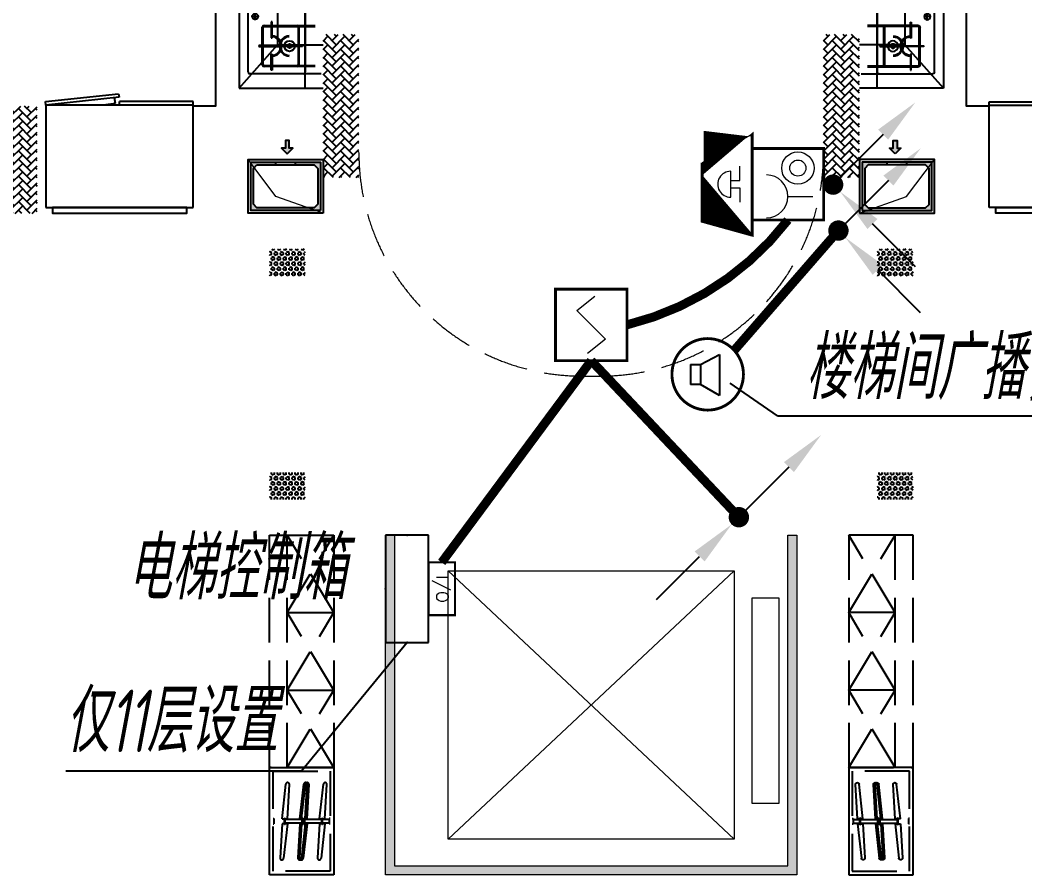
# Model space of a CAD drawing. Extents: x 3774419 to 4775970, y -926964 to 2266.
# Drawn here: x 3828025 to 3833646, y -852033 to -847253 of the extents above; entities that cross this region are included whole.
import ezdxf
from ezdxf.enums import TextEntityAlignment as Align

# ---------------------------------------------------------------- set-up
doc = ezdxf.new("R2010")
doc.units = 0
doc.header["$LTSCALE"] = 1000
doc.header["$MEASUREMENT"] = 0
for name, pattern in [('A户型$0$DASH', [0.35, 0.25, -0.1]), ('DASH', [0.35, 0.25, -0.1]), ('DOTE', [2.4200000000000004, 2, -0.2, 0.02, -0.2])]:
    doc.linetypes.add(name, pattern=pattern)
doc.layers.get('0').update_dxf_attribs({"linetype": 'CONTINUOUS'})
for name, color, linetype in [('!!电气', 1, 'CONTINUOUS'), ('5fur', 175, 'CONTINUOUS'), ('AH-FURNITURE', 1, 'CONTINUOUS'), ('DIM-照明', 7, 'CONTINUOUS'), ('EQUIP-广播', 3, 'CONTINUOUS'), ('EQUIP-箱柜', 3, 'CONTINUOUS'), ('LVTRY', 252, 'CONTINUOUS'), ('LWIRE', 4, 'CONTINUOUS'), ('WIRE-消防', 4, 'CONTINUOUS'), ('WIRE-消防广播', 4, 'DOTE'), ('保温', 6, 'CONTINUOUS'), ('建筑-排气道', 252, 'CONTINUOUS')]:
    doc.layers.add(name, color=color, linetype=linetype)
for name, color, linetype, lineweight in [('3.5方案汇报，与郭总、侯月琴确定户型_t8$0$STAIR', 2, 'CONTINUOUS', 18), ('EQUIP-消防', 3, 'CONTINUOUS', 20), ('PUB_HATCH', 8, 'CONTINUOUS', 9), ('STAIR', 252, 'CONTINUOUS', 20), ('填充', 251, 'CONTINUOUS', 5), ('平面-空调预留孔', 252, 'CONTINUOUS', 15), ('立面-洞口示意', 252, 'CONTINUOUS', 13)]:
    doc.layers.add(name, color=color, linetype=linetype, lineweight=lineweight)
doc.styles.add('_TCH_LABEL', font='COMPLEX', dxfattribs={"bigfont": 'GBCBIG'})
doc.styles.add('_TEL_DIM', font='SIMPLEX', dxfattribs={"width": 0.8, "height": 3.5, "bigfont": 'HZTXT'})
doc.styles.add('DIM_FONT', font='SIMPLEX', dxfattribs={"width": 0.7, "bigfont": 'GBCBIG'})
doc.styles.add('HZTXT', font='gbeitc.shx', dxfattribs={"width": 0.8, "height": 400, "bigfont": 'hztxt.shx'})
doc.styles.get("Standard").update_dxf_attribs({"font": 'gbenor.shx', "bigfont": 'gbcbig.shx'})
pattern_1 = [(45, (0, 0), (0, 47.41575231924514), [100.584, -33.528]), (135, (23.70786, 23.70786), (3.05311331771918e-15, 47.41575231924513), [100.584, -33.528])]
pattern_2 = [(90, (0, 0), (-16.49778, 1.010197673501861e-15), [9.525, -19.05]), (210, (0, 0), (8.248889999999996, -14.28749658604684), [9.525, -19.05]), (150, (5.83238038093927e-16, 9.525), (-8.248890000000003, -14.28749658604684), [9.525, -19.05])]

# ---------------------------------------------------------------- blocks, each defined once
blk = doc.blocks.new('rtyg7uyhg')
at = {"layer": 'LVTRY'}
for p, q in [((194234.6213208837, 45488.79502889935), (193620.9849572473, 45488.79513816872)), ((193590.3031336021, 45458.1133254503), (193590.3030643982, 45069.47696181395)), ((193896.3984467548, 45429.87059594441), (193857.5823896687, 45326.26016876537)), ((193925.7802168131, 45440.40881343969), (193940.0533153456, 45432.16822680717)), ((194265.3030643982, 45069.47684161765), (194265.3031336021, 45458.113205254)), ((193682.3485790417, 45406.97694542356), (193887.8216881326, 45406.97690883528)), ((193875.2965560293, 45316.03289288385), (193945.6178257855, 45401.45376218002)), ((194111.8940335871, 45406.97686893496), (194173.2576699507, 45406.97685800815)), ((193620.9848935069, 45130.84059271414), (193620.9849317512, 45345.61331998683)), ((193857.5823896687, 45326.26016876537), (193875.2965560293, 45316.03289288385)), ((194009.6212953876, 45345.61325078298), (194009.6212571432, 45130.84052351015)), ((194050.5303480524, 45130.84051622554), (194050.5303862967, 45345.61324349836)), ((194234.6212953876, 45345.61321071758), (194234.6212571432, 45130.84048344476)), ((193620.9848771165, 45038.79513816872), (194234.621240753, 45038.79502889935)), ((193948.2576098526, 45069.47689807355), (193682.3485189436, 45069.47694542356)), ((194173.2576098526, 45069.47685800816), (194111.893973489, 45069.47686893508))]:
    blk.add_line(p, q, dxfattribs=at)
for centre, radius in [((193866.4394935961, 45437.65873082454), 20.45454545454545), ((193989.1667663234, 45437.6587089707), 20.45454545454545), ((194070.9849481416, 45437.65869440146), 20.45454545454545), ((193815.3030944472, 45238.22692174855), 25.56818181818182), ((194137.4621853563, 45238.2268643822), 25.56818181818182)]:
    blk.add_circle(centre, radius, dxfattribs=at)
for centre, radius, start, end in [((193620.9849517839, 45458.11331998683), 30.68181818181818, 89.99998979807194, 179.9999897972382), ((194234.6213154203, 45458.11321071746), 30.68181818181818, 359.9999897972382, 89.99998979807194), ((193915.5529409315, 45422.69466753349), 20.45454545454545, 59.99998980057491, 159.4623117970261), ((193929.8260394641, 45414.45408090108), 20.45454545454545, 320.5376677968172, 59.99998980057491), ((193682.3485681149, 45345.61330905991), 61.36363636363636, 89.99998979807194, 179.9999897972382), ((193948.2576590239, 45345.6132617099), 61.36363636363636, 359.9999897972382, 89.99998979807194), ((194111.8940226603, 45345.61323257144), 61.36363636363636, 89.99998979807194, 179.9999897972382), ((194173.2576590239, 45345.6132216445), 61.36363636363636, 359.9999897972382, 89.99998979807194), ((193682.3485298705, 45130.84058178721), 61.36363636363636, 179.9999897972382, 269.9999897980719), ((193948.2576207797, 45130.8405344372), 61.36363636363636, 269.9999897980719, 359.9999897972382), ((194111.893984416, 45130.84050529861), 61.36363636363636, 179.9999897972382, 269.9999897980719), ((194173.2576207797, 45130.84049437181), 61.36363636363636, 269.9999897980719, 359.9999897972382), ((193620.9848825799, 45069.47695635049), 30.68181818181818, 179.9999897972382, 269.9999897980719), ((194234.6212462163, 45069.47684708112), 30.68181818181818, 269.9999897980719, 359.9999897972382)]:
    blk.add_arc(centre, radius, start, end, dxfattribs=at)
at = {"layer": 'LVTRY', "style": 'DIM_FONT', "width": 0.8, "flags": 9}
for tag in ['XSIZE', 'YSIZE']:
    blk.add_attdef(tag, (193927.8031388824, 45487.7665121054), '', height=0.5, rotation=89.99998979807198, dxfattribs=at)
blk = doc.blocks.new('A$C60D053AF')
at = {"layer": 'AH-FURNITURE', "color": 8}
for p, q in [((232.5000007597264, -89.99999966996256), (128.2842720070621, -89.99999966996256)), ((232.5000007597264, -109.9999996698461), (128.2842720075278, -109.9999996699626)), ((192.50000075961, -70.99998518347275), (327.5735938884318, -70.99998518347275)), ((192.50000075961, -90.99998518347275), (327.5735938884318, -90.99998518347275)), ((341.7157295121578, -96.85784955974668), (370.0190303710988, -143.1611504186876)), ((355.8578651358839, -82.71571393602062), (384.1611659948248, -129.0190147949615)), ((245.0000007597264, -129.4999851834727), (245.0000007597264, -122.4999996698461)), ((265.0000007597264, -129.4999851834727), (265.0000007597264, -122.4999996698461)), ((255.0000007597264, -280.9999851834727), (255.0000007597264, -250.9999851834727)), ((255.0000007597264, -280.9999851834727), (393.0000007597264, -280.9999851834727)), ((393.0000007597264, -280.9999851834727), (393.0000007597264, -250.9999851834727))]:
    blk.add_line(p, q, dxfattribs=at)
for points in [[(170.00000075961, -67.99998518347275, 1), (170.00000075961, -93.99998518358916), (192.50000075961, -93.99998518347275), (192.50000075961, -67.99998518347275)], [(234.0000007597264, -250.9999851834727), (414.0000007597264, -250.9999851834727, 0.4142135623730951), (424.0000007597264, -240.9999851834727), (424.0000007597264, -110.9999851834727, 0.4142135623730951), (414.0000007597264, -100.9999851834727), (234.0000007597264, -100.9999851834727, 0.4142135623730951), (224.0000007597264, -110.9999851834727), (224.0000007597264, -240.9999851834727, 0.4142135623730951)], [(268.0000007597264, -122.4999996698461), (268.0000007597264, -106.9999996698461, 0.4142135623724265), (248.0000007597264, -86.99999966984615), (232.5000007597264, -86.99999966984615), (232.50000075961, -112.9999996698461), (242.0000007597264, -112.9999996698461), (242.0000007597264, -122.4999996698461)], [(242.0000007597264, -151.9999851834727, 1), (268.0000007597264, -151.9999851834727), (268.0000007597264, -129.4999851834727), (242.0000007597264, -129.4999851834727)], [(383.8076126043452, -161.1923733388539, 1), (402.192388915224, -142.8075970279751), (386.2824863384012, -126.8976944513852), (367.8977100276388, -145.282470762264)]]:
    blk.add_lwpolyline(points, format="xyb", close=True, dxfattribs=at)
for centre, radius in [((100.0000007598428, -99.99999967066105), 30), ((255.0000007597264, -151.9999851834727), 15), ((255.0000007597264, -151.9999851834727), 10), ((393.0000007597264, -151.9999851834727), 15), ((393.0000007597264, -151.9999851834727), 10)]:
    blk.add_circle(centre, radius, dxfattribs=at)
for radius in [40, 20]:
    blk.add_arc((327.5735938884318, -110.9999851834727), radius, 45, 90, dxfattribs=at)
blk = doc.blocks.new('A-Kitchen-7')
at = {"layer": 'LVTRY'}
for p, q in [((-518.6581278588565, 779.725278688129), (-7.244008776673581, 834.3051076843403)), ((-515, 756.005706589378), (-518.6581278588565, 779.725278688129)), ((-3.585880917788018, 810.5855355854728), (-515, 756.005706589378)), ((-29.12075551546877, 766.9560861630598), (-35.20590834700852, 806.4126680237241)), ((-7.244008776673581, 834.3051076843403), (-3.585880917788018, 810.5855355854728)), ((515, 780), (-5.820766091346741e-11, 780)), ((0, 756.005706589378), (-5.820766091346741e-11, 780)), ((515, 756.005706589378), (515, 780)), ((515, 756.005706589378), (-515, 756.005706589378)), ((-515, 756.005706589378), (-515, 40)), ((-485.6368437646597, 760.5342107040924), (-484.9384396369278, 756.005706589378)), ((-29.12075551543967, 766.9560861630598), (-112.0975807690556, 756.005706589378)), ((515, 40), (515, 756.005706589378)), ((-515, 40), (515, 40))]:
    blk.add_line(p, q, dxfattribs=at)
blk.add_lwpolyline([(-468.9430810984049, 40), (-468.9430810984049, 0), (468.9430810984049, 0), (468.9430810984632, 40)], close=True, dxfattribs=at)
blk = doc.blocks.new('FRSDFDGDGDRGDR')
at = {"layer": '平面-空调预留孔', "color": 252}
for p, q in [((699612.3179923807, 775043.9561356568), (699612.3179923807, 775441.1561356868)), ((699618.9179923869, 775447.756135683), (699746.3179923192, 775447.756135683)), ((699746.3179923192, 775447.756135683), (699746.3179923192, 775355.3561357355)), ((699719.9179922946, 775342.156135743), (699719.9179922946, 775142.9561356006)), ((699726.5179923008, 775348.7561357393), (699739.7179923131, 775348.7561357393)), ((699726.5179923008, 775136.3561356043), (699739.7179923131, 775136.3561356043)), ((699746.3179923192, 775129.7561356081), (699746.3179923192, 775037.3561356605)), ((699746.3179923192, 775037.3561356605), (699618.9179923869, 775037.3561356605))]:
    blk.add_line(p, q, dxfattribs=at)
blk.add_lwpolyline([(699766.1179923377, 775166.7161355871), (699792.5179923623, 775153.5161355946), (699792.5179923623, 775057.1561356493), (699766.1179923377, 775043.9561356568), (699766.1179923377, 775017.5561356718), (699618.9179923869, 775017.5561356718, -0.4142135623730951), (699592.5179923623, 775043.9561356568), (699592.5179923623, 775441.1561356868, -0.4142135623730951), (699618.9179923869, 775467.5561356718), (699766.1179923377, 775467.5561356718), (699766.1179923377, 775441.1561356868), (699792.5179923623, 775427.9561356943), (699792.5179923623, 775331.596135749), (699766.1179923377, 775318.3961357565)], format="xyb", close=True, dxfattribs=at)
for centre, radius in [((699739.7179923131, 775331.596135749), 10.55999999400228), ((699739.7179923131, 775243.1561357992), 15.83999999100342), ((699739.7179923131, 775153.5161355946), 10.55999999400228)]:
    blk.add_circle(centre, radius, dxfattribs=at)
for centre, radius, start, end in [((699618.917992382, 775441.1561356819), 6.600000001199078, 89.99999995997936, 179.9999999533093), ((699726.5179922959, 775342.1561357381), 6.600000001199078, 89.99999995997936, 179.9999999533093), ((699739.717992318, 775355.3561357405), 6.600000001206354, 269.9999999599793, 359.9999999533093), ((699726.5179922959, 775142.9561356056), 6.600000001199078, 180.0000000400206, 270.0000000533608), ((699739.717992318, 775129.7561356032), 6.600000001206354, 4.002063966804346e-08, 90.00000005336085), ((699618.917992382, 775043.9561356618), 6.600000001199078, 180.0000000400206, 270.0000000533608)]:
    blk.add_arc(centre, radius, start, end, dxfattribs=at)
blk = doc.blocks.new('*U148')
h = blk.add_hatch(color=5)
h.set_gradient(color1=(0, 0, 255), rotation=180, tint=1)
h.paths.add_polyline_path([(3.524958103184869e-15, -2.819966482547906e-15), (-6.350000000000009, -6.349999999999992), (-6.350000000000001, -2.159000000000014), (-15, -2.158999999999999), (-14.99999999999999, 2.159000000000044), (-6.349999999999993, 2.159000000000029), (-6.349999999999985, 6.350000000000009)])
at = {"color": 0, "linetype": 'Continuous'}
blk.add_lwpolyline([(3.524958103184869e-15, -2.819966482547906e-15), (-6.350000000000009, -6.349999999999992), (-6.350000000000001, -2.159000000000014), (-15, -2.158999999999999), (-14.99999999999999, 2.159000000000044), (-6.349999999999993, 2.159000000000029), (-6.349999999999985, 6.350000000000009)], close=True, dxfattribs=at)
blk = doc.blocks.new('GDGDRGDRGRD')
at = {"layer": 'PUB_HATCH'}
blk.add_hatch(color=252, dxfattribs=at).paths.add_polyline_path([(430319.8194221912, 370173.5999658863), (430319.8194221912, 370443.5999658863), (430179.8194221912, 370443.5999658863), (430179.8194221912, 370428.5999658863), (430284.8194221912, 370428.5999658863), (430304.8194221912, 370408.5999658863), (430304.8194221912, 370208.5999658863), (430284.8194221912, 370188.5999658863), (429964.8194221912, 370188.5999658863), (429944.8194221912, 370208.5999658863), (429944.8194221912, 370408.5999658863), (429964.8194221912, 370428.5999658863), (430069.8194221912, 370428.5999658863), (430069.8194221912, 370443.5999658863), (429929.8194221912, 370443.5999658863), (429929.8194221912, 370173.5999658863)])
at = {"layer": 'LVTRY', "color": 251}
for p, q in [((430080.5498987493, 371515.3769317719), (429864.6097976839, 371758.3326651105)), ((430334.8192843065, 371758.3326651105), (429864.6097976839, 371758.3326651105)), ((429864.6097976839, 371758.3326651105), (429864.6097976839, 370858.3326651105)), ((430234.8192843063, 370858.3326651105), (430234.8192843063, 371758.3326651105)), ((430334.8192843065, 371515.3769317719), (430080.5498987493, 371515.3769317719)), ((430080.5498987493, 371515.3769317719), (430080.5498987493, 371100.2783888946)), ((429864.6097976839, 370858.3326651105), (430080.5498987493, 371100.2783888946)), ((430080.5498987493, 371100.2783888946), (430334.8192843065, 371100.2783888946)), ((429864.6097976839, 370858.3326651105), (430334.8192843065, 370858.3326651105))]:
    blk.add_line(p, q, dxfattribs=at)
at = {"layer": 'LVTRY'}
for p, q in [((429914.8192843065, 370948.3326651105), (429914.8192843065, 371668.3326651105)), ((429924.8192843065, 371678.3326651105), (430324.8192843065, 371678.3326651106)), ((430045.069284306, 371658.3326651107), (430045.069284306, 371568.3326651106)), ((430049.569284306, 371658.3326651107), (430045.069284306, 371658.3326651107)), ((430049.569284306, 371568.3326651106), (430049.569284306, 371658.3326651107)), ((430234.8192843063, 371668.3326651106), (430234.819284306, 370948.3326651105)), ((429994.8192843065, 371628.3326651106), (429994.8192843065, 371418.3326651106)), ((429999.8192843065, 371628.3326651106), (429999.8192843065, 371418.3326651106)), ((430289.8192843065, 371638.3326651107), (430004.8192843065, 371638.3326651106)), ((430289.8192843065, 371633.3326651107), (430004.8192843065, 371633.3326651106)), ((430194.8192843063, 371418.3326651106), (430194.8192843063, 371628.3326651107)), ((430199.8192843063, 371418.3326651106), (430199.8192843063, 371628.3326651107)), ((430045.069284306, 371568.3326651106), (430049.569284306, 371568.3326651106)), ((429974.8192843067, 371525.5826651108), (430102.3192843067, 371525.5826651108)), ((429974.8192843067, 371521.0826651108), (429974.8192843067, 371525.5826651108)), ((430102.3192843067, 371521.0826651108), (429974.8192843067, 371521.0826651108)), ((430219.819284306, 371525.5826651108), (430092.319284306, 371525.5826651108)), ((430092.319284306, 371525.5826651108), (430092.319284306, 371521.0826651108)), ((430092.319284306, 371521.0826651108), (430219.819284306, 371521.0826651108)), ((430102.3192843067, 371525.5826651108), (430102.3192843067, 371521.0826651108)), ((430219.819284306, 371521.0826651108), (430219.819284306, 371525.5826651108)), ((430234.8192843063, 371100.2783888946), (430234.8192843063, 371515.3769317719)), ((430045.069284306, 371388.3326651105), (430045.069284306, 371478.3326651106)), ((430045.069284306, 371478.3326651106), (430049.569284306, 371478.3326651106)), ((430049.569284306, 371478.3326651106), (430049.569284306, 371388.3326651105)), ((429954.8192843065, 371338.9358614974), (429954.8192843065, 371377.7294687249)), ((430004.8192843065, 371413.3326651106), (430289.8192843065, 371413.3326651106)), ((430004.8192843065, 371408.3326651106), (430289.8192843065, 371408.3326651106)), ((430049.569284306, 371388.3326651105), (430045.069284306, 371388.3326651105)), ((429935.4224806934, 371358.3326651105), (429974.2160879209, 371358.3326651105)), ((429935.4224806934, 371258.3326651105), (429974.2160879209, 371258.3326651105)), ((429954.8192843065, 371238.9358614974), (429954.8192843065, 371277.7294687249)), ((430004.8192843065, 371208.3326651105), (430289.8192843065, 371208.3326651105)), ((430004.8192843065, 371203.3326651105), (430289.8192843065, 371203.3326651105)), ((430045.069284306, 371228.3326651105), (430045.069284306, 371138.3326651105)), ((430049.569284306, 371228.3326651105), (430045.069284306, 371228.3326651105)), ((430049.569284306, 371138.3326651105), (430049.569284306, 371228.3326651105)), ((429994.8192843065, 370988.3326651105), (429994.8192843065, 371198.3326651105)), ((429999.8192843065, 370988.3326651105), (429999.8192843065, 371198.3326651105)), ((430194.8192843063, 371198.3326651105), (430194.8192843063, 370988.3326651104)), ((430199.8192843063, 371198.3326651105), (430199.8192843063, 370988.3326651104)), ((430102.3192843067, 371095.5826651102), (429974.8192843067, 371095.5826651102)), ((429974.8192843067, 371095.5826651102), (429974.8192843067, 371091.0826651102)), ((429974.8192843067, 371091.0826651102), (430102.3192843067, 371091.0826651102)), ((430045.069284306, 371138.3326651105), (430049.569284306, 371138.3326651105)), ((430092.319284306, 371091.0826651102), (430092.319284306, 371095.5826651102)), ((430092.319284306, 371095.5826651102), (430219.819284306, 371095.5826651102)), ((430219.819284306, 371091.0826651102), (430092.319284306, 371091.0826651102)), ((430102.3192843067, 371091.0826651102), (430102.3192843067, 371095.5826651102)), ((430219.819284306, 371095.5826651102), (430219.819284306, 371091.0826651102)), ((430045.069284306, 370958.3326651105), (430045.069284306, 371048.3326651105)), ((430045.069284306, 371048.3326651105), (430049.569284306, 371048.3326651105)), ((430049.569284306, 371048.3326651105), (430049.569284306, 370958.3326651105)), ((430289.8192843065, 370983.3326651104), (430004.8192843065, 370983.3326651105)), ((430289.8192843065, 370978.3326651104), (430004.8192843065, 370978.3326651105)), ((430324.8192843063, 370938.3326651105), (429924.8192843065, 370938.3326651105)), ((430049.569284306, 370958.3326651105), (430045.069284306, 370958.3326651105))]:
    blk.add_line(p, q, dxfattribs=at)
at = {"layer": 'LVTRY', "color": 252}
for p, q in [((430069.8194221912, 370428.5999658863), (430069.8194221912, 370443.5999658863)), ((430179.8194221912, 370428.5999658863), (430179.8194221912, 370443.5999658863))]:
    blk.add_line(p, q, dxfattribs=at)
at = {"layer": 'LVTRY'}
blk.add_lwpolyline([(429608.8200653884, 370758.3318186465), (429734.819284306, 370758.3318186465), (429734.8192843065, 371758.3324083135), (427634.8193110233, 371758.3326651104)], dxfattribs=at)
at = {"layer": 'LVTRY', "color": 252}
for points in [[(430334.8194221912, 370158.5999658863), (429914.8194221912, 370158.5999658863), (429914.8194221912, 370458.5999658863), (430334.8194221912, 370458.5999658863)], [(430319.8194221912, 370173.5999658863), (429929.8194221912, 370173.5999658863), (429929.8194221912, 370443.5999658863), (430319.8194221912, 370443.5999658863)], [(429964.8194221912, 370428.5999658863), (430284.8194221912, 370428.5999658863), (430304.8194221912, 370408.5999658863), (430304.8194221912, 370208.5999658863), (430284.8194221912, 370188.5999658863), (429964.8194221912, 370188.5999658863), (429944.8194221912, 370208.5999658863), (429944.8194221912, 370408.5999658863), (429964.8194221912, 370428.5999658863)]]:
    blk.add_lwpolyline(points, close=True, dxfattribs=at)
at = {"layer": 'LVTRY'}
for centre, radius in [((430147.3192843065, 371523.3326651106), 29.7), ((430147.3192843065, 371523.3326651106), 11.7), ((429954.8192843065, 371358.3326651105), 16.99680361435897), ((429954.8192843065, 371258.3326651105), 16.99680361435897), ((430147.3192843065, 371093.3326651105), 29.7), ((430147.3192843065, 371093.3326651105), 11.7)]:
    blk.add_circle(centre, radius, dxfattribs=at)
for centre, radius, start, end in [((429924.8192843065, 371668.3326651105), 10, 90, 180), ((430224.8192843063, 371668.3326651106), 10, 0, 90), ((430004.8192843065, 371628.3326651106), 10, 90, 180), ((430004.8192843065, 371628.3326651106), 5, 90, 180), ((430189.8192843063, 371628.3326651107), 10, 0, 90), ((430189.8192843063, 371628.3326651107), 5, 0, 90), ((430047.3192843063, 371523.3326651106), 56.7, 2.274239184178576, 87.72576081585424), ((430047.3192843063, 371523.3326651106), 52.2, 2.470411041650347, 87.52958895835897), ((430147.3192843065, 371523.3326651106), 56.7, 92.27423918414576, 177.7257608158206), ((430147.3192843065, 371523.3326651106), 52.2, 92.47041104164106, 177.5295889583496), ((430047.3192843063, 371523.3326651106), 56.7, 272.2742391841458, 357.7257608158206), ((430047.3192843063, 371523.3326651106), 52.2, 272.4704110416411, 357.5295889583505), ((430147.3192843065, 371523.3326651106), 56.7, 182.2742391841786, 267.7257608158542), ((430147.3192843065, 371523.3326651106), 52.2, 182.4704110416495, 267.5295889583589), ((430004.8192843065, 371418.3326651106), 10, 180, 270), ((430004.8192843065, 371418.3326651106), 5, 180, 270), ((430189.8192843063, 371418.3326651106), 5, 270, 0), ((430189.8192843063, 371418.3326651106), 10, 270, 0), ((430004.8192843065, 371198.3326651105), 10, 90, 180), ((430004.8192843065, 371198.3326651105), 5, 90, 180), ((430189.8192843063, 371198.3326651105), 10, 0, 90), ((430189.8192843063, 371198.3326651105), 5, 0, 90), ((430047.3192843063, 371093.3326651105), 56.7, 2.274239184178576, 87.72576081585424), ((430047.3192843063, 371093.3326651105), 52.2, 2.470411041650347, 87.52958895835897), ((430147.3192843065, 371093.3326651105), 56.7, 92.27423918414576, 177.7257608158206), ((430147.3192843065, 371093.3326651105), 52.2, 92.47041104164106, 177.5295889583496), ((430047.3192843063, 371093.3326651105), 56.7, 272.2742391841458, 357.7257608158206), ((430047.3192843063, 371093.3326651105), 52.2, 272.4704110416411, 357.5295889583505), ((430147.3192843065, 371093.3326651105), 56.7, 182.2742391841786, 267.7257608158542), ((430147.3192843065, 371093.3326651105), 52.2, 182.4704110416495, 267.5295889583589), ((430004.8192843065, 370988.3326651105), 10, 180, 270), ((430004.8192843065, 370988.3326651105), 5, 180, 270), ((430189.8192843063, 370988.3326651104), 5, 270, 0), ((430189.8192843063, 370988.3326651104), 10, 270, 0), ((429924.8192843065, 370948.3326651105), 10, 180, 270), ((430224.819284306, 370948.3326651105), 10, 270, 0)]:
    blk.add_arc(centre, radius, start, end, dxfattribs=at)
at = {"layer": '立面-洞口示意', "color": 252}
blk.add_lwpolyline([(430334.8194221912, 370158.5999658863), (430071.267485077, 370252.5493491433), (429914.8194221912, 370458.5999658863)], dxfattribs=at)
at = {"xscale": -1, "rotation": 270}
blk.add_blockref('FRSDFDGDGDRGDR', (-345582.7355588751, -327434.1861710575), dxfattribs=at)
at = {"rotation": 270}
blk.add_blockref('A$C60D053AF', (430334.8190180612, 372358.3312170932), dxfattribs=at)
at = {"xscale": -1}
blk.add_blockref('rtyg7uyhg', (622599.6224451121, 326769.5373516738), dxfattribs=at)
at = {"layer": 'LVTRY', "color": 1, "extrusion": (0, 0, -1), "xscale": -0.7999999999883585, "yscale": 0.7999999999883585, "zscale": -0.7999999999883585}
blk.add_blockref('A-Kitchen-7', (-429196.8200653944, 370158.6015610829), dxfattribs=at)
at = {"layer": '建筑-排气道', "xscale": -5, "yscale": 5, "zscale": 5, "rotation": 90}
blk.add_blockref('*U148', (430134.7224746661, 370490.9122366606), dxfattribs=at)
blk = doc.blocks.new('GDFGDGRD')
at = {"layer": '保温', "linetype": 'ByBlock', "ltscale": 10}
h = blk.add_hatch(dxfattribs=at)
h.set_pattern_fill('AR-HBONE', color=251, scale=55)
h.set_pattern_definition(pattern_1)
h.paths.add_polyline_path([(431616.5779368667, 372623.9109038315), (431816.5779205575, 372623.9109038315), (431816.6776084994, 373423.7241241197), (431616.6776248086, 373423.7243207647)])
h = blk.add_hatch(dxfattribs=at)
h.set_pattern_fill('AR-HBONE', color=251, scale=55)
h.set_pattern_definition(pattern_1)
h.paths.add_polyline_path([(434616.5794823848, 372623.9109038315), (434416.579498694, 372623.9109038315), (434416.4798107521, 373423.7241241197), (434616.4797944429, 373423.7243207647)])
h = blk.add_hatch(dxfattribs=at)
h.set_pattern_fill('AR-HBONE', color=251, scale=55)
h.set_pattern_definition(pattern_1)
h.paths.add_polyline_path([(430017.8124563344, 372423.588710197), (430016.5797776413, 373023.7247210948), (429816.5797776084, 373023.7249269856), (429817.8124563015, 372423.5889160878)])
at = {"layer": '保温', "linetype": 'Continuous', "ltscale": 10}
h = blk.add_hatch(dxfattribs=at)
h.set_pattern_fill('HEX', color=251, scale=10, angle=90, style=0)
h.set_pattern_definition(pattern_2)
h.paths.add_polyline_path([(431316.5779580405, 372073.7248388497), (431516.5779417312, 372073.7248388497), (431516.6768560584, 372223.7247332454), (431316.6768723676, 372223.7249298903)])
h = blk.add_hatch(dxfattribs=at)
h.set_pattern_fill('HEX', color=251, scale=10, angle=90, style=0)
h.set_pattern_definition(pattern_2)
h.paths.add_polyline_path([(434916.579461211, 372073.7248388497), (434716.5794775203, 372073.7248388497), (434716.4805631932, 372223.7247332454), (434916.4805468839, 372223.7249298903)])
h = blk.add_hatch(dxfattribs=at)
h.set_pattern_fill('HEX', color=251, scale=10, angle=90, style=0)
h.set_pattern_definition(pattern_2)
h.paths.add_polyline_path([(431316.5779582471, 370823.724846115), (431516.5779419378, 370823.724846115), (431516.676856265, 370973.7247405107), (431316.6768725742, 370973.7249371556)])
h = blk.add_hatch(dxfattribs=at)
h.set_pattern_fill('HEX', color=251, scale=10, angle=90, style=0)
h.set_pattern_definition(pattern_2)
h.paths.add_polyline_path([(434916.5794610044, 370823.724846115), (434716.5794773137, 370823.724846115), (434716.4805629865, 370973.7247405107), (434916.4805466773, 370973.7249371556)])
blk = doc.blocks.new('FGDGDGRDGRRD')
at = {"color": 252}
for p, q in [((430034.8182580339, 366458.3340873321), (430034.8182580339, 367058.3340873321)), ((430034.8182580339, 367058.3340873321), (430394.6214396512, 367058.3340873321)), ((430034.8222818497, 366458.3340826407), (430034.8222818497, 367058.3340826407)), ((430034.8222818497, 367058.3340826407), (430394.625463467, 367058.3340826407)), ((430394.6214396512, 367058.3340873321), (430394.6214396512, 366458.3340873321)), ((430394.6214396512, 367058.3340873321), (430394.6214396512, 367058.3340873321)), ((430394.625463467, 367058.3340826407), (430394.625463467, 366458.3340826407)), ((430394.625463467, 367058.3340826407), (430394.625463467, 367058.3340826407)), ((430394.6214396512, 366458.3340873321), (430034.8182580339, 366458.3340873321)), ((430394.625463467, 366458.3340826407), (430034.8222818497, 366458.3340826407))]:
    blk.add_line(p, q, dxfattribs=at)
at = {"layer": '5fur', "color": 252, "linetype": 'A户型$0$DASH'}
for p, q in [((430034.8182580339, 368358.33408749), (430394.6214396512, 368358.33408749)), ((430034.8182580339, 367058.3340873321), (430034.8182580339, 368358.33408749)), ((430034.8222818497, 368358.3340827986), (430394.625463467, 368358.3340827986)), ((430034.8222818497, 367058.3340826407), (430034.8222818497, 368358.3340827986)), ((430394.6211365134, 367924.9987946341), (430134.8179544431, 368358.3318258652)), ((430134.8182580339, 367924.9987944512), (430394.6214396512, 368358.3318260481)), ((430134.8182580339, 368358.3311020905), (430394.6211374192, 368358.3311020905)), ((430134.8182580339, 367058.3340873321), (430134.8182580339, 368358.3311020905)), ((430394.6251603292, 367924.9987899427), (430134.8219782589, 368358.3318211738)), ((430134.8222818497, 367924.9987897598), (430394.625463467, 368358.3318213567)), ((430134.8222818497, 368358.3310973991), (430394.625161235, 368358.3310973991)), ((430134.8222818497, 367058.3340826407), (430134.8222818497, 368358.3310973991)), ((430394.6211374192, 368358.3311020905), (430394.6211374192, 367058.3340873321)), ((430394.6214396512, 368358.33408749), (430394.6214396512, 367058.3340873321)), ((430394.625161235, 368358.3310973991), (430394.625161235, 367058.3340826407)), ((430394.625463467, 368358.3340827986), (430394.625463467, 367058.3340826407)), ((430134.8182580339, 367924.9987944512), (430394.6211365134, 367924.9987948171)), ((430394.6214396512, 367491.6664412445), (430134.8182580339, 367924.9987944512)), ((430134.8182580339, 367491.6664410093), (430394.6211365134, 367924.9987946341)), ((430134.8222818497, 367924.9987897598), (430394.6251603292, 367924.9987901257)), ((430394.625463467, 367491.6664365531), (430134.8222818497, 367924.9987897598)), ((430134.8222818497, 367491.6664363178), (430394.6251603292, 367924.9987899427)), ((430134.8182580339, 367491.6664408263), (430394.6211369663, 367491.6664411922)), ((430134.8182580339, 367058.3340873321), (430394.6214396512, 367491.6664412445)), ((430394.6211374192, 367058.3340875151), (430134.8182580339, 367491.6664410093)), ((430134.8222818497, 367491.6664361349), (430394.6251607821, 367491.6664365008)), ((430134.8222818497, 367058.3340826407), (430394.625463467, 367491.6664365531)), ((430394.625161235, 367058.3340828237), (430134.8222818497, 367491.6664363178)), ((430394.6214396512, 367058.3340873321), (430034.8182580339, 367058.3340873321)), ((430034.8182580339, 366458.3340873321), (430034.8182580339, 367058.3340873321)), ((430034.8182580339, 367058.3340873321), (430394.6214396512, 367058.3340873321)), ((430394.625463467, 367058.3340826407), (430034.8222818497, 367058.3340826407)), ((430034.8222818497, 366458.3340826407), (430034.8222818497, 367058.3340826407)), ((430034.8222818497, 367058.3340826407), (430394.625463467, 367058.3340826407)), ((430394.6211374192, 367058.3340873321), (430134.8182580339, 367058.3340873321)), ((430394.625161235, 367058.3340826407), (430134.8222818497, 367058.3340826407)), ((430394.6214396512, 367058.3340873321), (430394.6214396512, 366458.3340873321)), ((430394.625463467, 367058.3340826407), (430394.625463467, 366458.3340826407)), ((430054.8182580339, 366478.3340873321), (430054.8182580339, 367038.3340873321)), ((430054.8182580339, 367038.3340873321), (430374.6214396512, 367038.3340873321)), ((430054.8222818497, 366478.3340826407), (430054.8222818497, 367038.3340826407)), ((430054.8222818497, 367038.3340826407), (430374.625463467, 367038.3340826407)), ((430374.6214396512, 367038.3340873321), (430374.6214396512, 366478.3340873321)), ((430374.625463467, 367038.3340826407), (430374.625463467, 366478.3340826407)), ((430105.1307959596, 366772.6260690267), (430126.4147798403, 366965.3178476462)), ((430105.1348197754, 366772.6260643353), (430126.4188036561, 366965.3178429548)), ((430135.1307959596, 366772.6260690267), (430146.3510847245, 366963.7925817544)), ((430135.1348197754, 366772.6260643353), (430146.3551085403, 366963.792577063)), ((430205.1307959596, 366772.6260690267), (430226.4147798403, 366965.3178476462)), ((430205.1348197754, 366772.6260643353), (430226.4188036561, 366965.3178429548)), ((430214.9332225744, 366772.6260690267), (430236.2172064551, 366965.3178476462)), ((430214.9372463902, 366772.6260643353), (430236.2212302709, 366965.3178429548)), ((430235.1307959596, 366772.6260690267), (430246.3510847245, 366963.7925817544)), ((430235.1348197754, 366772.6260643353), (430246.3551085403, 366963.792577063)), ((430244.9332225744, 366772.6260690267), (430256.1535113393, 366963.7925817544)), ((430244.9372463902, 366772.6260643353), (430256.1575351551, 366963.792577063)), ((430314.9332225744, 366772.6260690267), (430336.2172064551, 366965.3178476462)), ((430314.9372463902, 366772.6260643353), (430336.2212302709, 366965.3178429548)), ((430344.9332225744, 366772.6260690267), (430356.1535113393, 366963.7925817544)), ((430344.9372463902, 366772.6260643353), (430356.1575351551, 366963.792577063)), ((430054.8182580339, 366773.5840873321), (430059.8182580339, 366773.5840873321)), ((430054.8222818497, 366773.5840826407), (430059.8222818497, 366773.5840826407)), ((430059.8182580339, 366773.5840873321), (430059.8182580339, 366743.0840873321)), ((430369.6214396512, 366768.5840873321), (430059.8182580339, 366768.5840873321)), ((430059.8222818497, 366773.5840826407), (430059.8222818497, 366743.0840826407)), ((430369.625463467, 366768.5840826407), (430059.8222818497, 366768.5840826407)), ((430105.1307959596, 366772.6260690267), (430118.1307959596, 366772.6260690267)), ((430105.1348197754, 366772.6260643353), (430118.1348197754, 366772.6260643353)), ((430118.1307959596, 366775.6260690267), (430122.1307959596, 366775.6260690267)), ((430118.1307959596, 366741.0421056375), (430118.1307959596, 366775.6260690267)), ((430118.1348197754, 366775.6260643353), (430122.1348197754, 366775.6260643353)), ((430118.1348197754, 366741.0421009461), (430118.1348197754, 366775.6260643353)), ((430122.1307959596, 366741.0421056375), (430122.1307959596, 366775.6260690267)), ((430122.1307959596, 366772.6260690267), (430135.1307959596, 366772.6260690267)), ((430122.1348197754, 366741.0421009461), (430122.1348197754, 366775.6260643353)), ((430122.1348197754, 366772.6260643353), (430135.1348197754, 366772.6260643353)), ((430205.1307959596, 366772.6260690267), (430218.1307959596, 366772.6260690267)), ((430205.1348197754, 366772.6260643353), (430218.1348197754, 366772.6260643353)), ((430214.9332225744, 366772.6260690267), (430227.9332225744, 366772.6260690267)), ((430214.9372463902, 366772.6260643353), (430227.9372463902, 366772.6260643353)), ((430218.1307959596, 366775.6260690267), (430222.1307959596, 366775.6260690267)), ((430218.1307959596, 366741.0421056375), (430218.1307959596, 366775.6260690267)), ((430218.1348197754, 366775.6260643353), (430222.1348197754, 366775.6260643353)), ((430218.1348197754, 366741.0421009461), (430218.1348197754, 366775.6260643353)), ((430222.1307959596, 366741.0421056375), (430222.1307959596, 366775.6260690267)), ((430222.1307959596, 366772.6260690267), (430235.1307959596, 366772.6260690267)), ((430222.1348197754, 366741.0421009461), (430222.1348197754, 366775.6260643353)), ((430222.1348197754, 366772.6260643353), (430235.1348197754, 366772.6260643353)), ((430227.9332225744, 366775.6260690267), (430231.9332225744, 366775.6260690267)), ((430227.9332225744, 366741.0421056375), (430227.9332225744, 366775.6260690267)), ((430227.9372463902, 366775.6260643353), (430231.9372463902, 366775.6260643353)), ((430227.9372463902, 366741.0421009461), (430227.9372463902, 366775.6260643353)), ((430231.9332225744, 366741.0421056375), (430231.9332225744, 366775.6260690267)), ((430231.9332225744, 366772.6260690267), (430244.9332225744, 366772.6260690267)), ((430231.9372463902, 366741.0421009461), (430231.9372463902, 366775.6260643353)), ((430231.9372463902, 366772.6260643353), (430244.9372463902, 366772.6260643353)), ((430314.9332225744, 366772.6260690267), (430327.9332225744, 366772.6260690267)), ((430314.9372463902, 366772.6260643353), (430327.9372463902, 366772.6260643353)), ((430327.9332225744, 366775.6260690267), (430331.9332225744, 366775.6260690267)), ((430327.9332225744, 366741.0421056375), (430327.9332225744, 366775.6260690267)), ((430327.9372463902, 366775.6260643353), (430331.9372463902, 366775.6260643353)), ((430327.9372463902, 366741.0421009461), (430327.9372463902, 366775.6260643353)), ((430331.9332225744, 366741.0421056375), (430331.9332225744, 366775.6260690267)), ((430331.9332225744, 366772.6260690267), (430344.9332225744, 366772.6260690267)), ((430331.9372463902, 366741.0421009461), (430331.9372463902, 366775.6260643353)), ((430331.9372463902, 366772.6260643353), (430344.9372463902, 366772.6260643353)), ((430374.6214396512, 366773.5840873321), (430369.6214396512, 366773.5840873321)), ((430369.6214396512, 366773.5840873321), (430369.6214396512, 366743.0840873321)), ((430374.625463467, 366773.5840826407), (430369.625463467, 366773.5840826407)), ((430369.625463467, 366773.5840826407), (430369.625463467, 366743.0840826407)), ((430054.8182580339, 366743.0840873321), (430059.8182580339, 366743.0840873321)), ((430054.8222818497, 366743.0840826407), (430059.8222818497, 366743.0840826407)), ((430369.6214396512, 366748.0840873321), (430059.8182580339, 366748.0840873321)), ((430369.625463467, 366748.0840826407), (430059.8222818497, 366748.0840826407)), ((430105.1307959596, 366744.0421056375), (430093.9105071946, 366552.8755929099)), ((430105.1348197754, 366744.0421009461), (430093.9145310104, 366552.8755882184)), ((430118.1307959596, 366744.0421056375), (430105.1307959596, 366744.0421056375)), ((430118.1348197754, 366744.0421009461), (430105.1348197754, 366744.0421009461)), ((430135.1307959596, 366744.0421056375), (430113.8468120789, 366551.350327018)), ((430135.1348197754, 366744.0421009461), (430113.8508358947, 366551.3503223266)), ((430122.1307959596, 366741.0421056375), (430118.1307959596, 366741.0421056375)), ((430122.1348197754, 366741.0421009461), (430118.1348197754, 366741.0421009461)), ((430135.1307959596, 366744.0421056375), (430122.1307959596, 366744.0421056375)), ((430135.1348197754, 366744.0421009461), (430122.1348197754, 366744.0421009461)), ((430205.1307959596, 366744.0421056375), (430193.9105071946, 366552.8755929099)), ((430205.1348197754, 366744.0421009461), (430193.9145310104, 366552.8755882184)), ((430214.9332225744, 366744.0421056375), (430203.7129338094, 366552.8755929099)), ((430214.9372463902, 366744.0421009461), (430203.7169576252, 366552.8755882184)), ((430218.1307959596, 366744.0421056375), (430205.1307959596, 366744.0421056375)), ((430218.1348197754, 366744.0421009461), (430205.1348197754, 366744.0421009461)), ((430235.1307959596, 366744.0421056375), (430213.8468120789, 366551.350327018)), ((430235.1348197754, 366744.0421009461), (430213.8508358947, 366551.3503223266)), ((430227.9332225744, 366744.0421056375), (430214.9332225744, 366744.0421056375)), ((430227.9372463902, 366744.0421009461), (430214.9372463902, 366744.0421009461)), ((430222.1307959596, 366741.0421056375), (430218.1307959596, 366741.0421056375)), ((430222.1348197754, 366741.0421009461), (430218.1348197754, 366741.0421009461)), ((430235.1307959596, 366744.0421056375), (430222.1307959596, 366744.0421056375)), ((430235.1348197754, 366744.0421009461), (430222.1348197754, 366744.0421009461)), ((430244.9332225744, 366744.0421056375), (430223.6492386937, 366551.350327018)), ((430244.9372463902, 366744.0421009461), (430223.6532625095, 366551.3503223266)), ((430231.9332225744, 366741.0421056375), (430227.9332225744, 366741.0421056375)), ((430231.9372463902, 366741.0421009461), (430227.9372463902, 366741.0421009461)), ((430244.9332225744, 366744.0421056375), (430231.9332225744, 366744.0421056375)), ((430244.9372463902, 366744.0421009461), (430231.9372463902, 366744.0421009461)), ((430314.9332225744, 366744.0421056375), (430303.7129338094, 366552.8755929099)), ((430314.9372463902, 366744.0421009461), (430303.7169576252, 366552.8755882184)), ((430327.9332225744, 366744.0421056375), (430314.9332225744, 366744.0421056375)), ((430327.9372463902, 366744.0421009461), (430314.9372463902, 366744.0421009461)), ((430344.9332225744, 366744.0421056375), (430323.6492386937, 366551.350327018)), ((430344.9372463902, 366744.0421009461), (430323.6532625095, 366551.3503223266)), ((430331.9332225744, 366741.0421056375), (430327.9332225744, 366741.0421056375)), ((430331.9372463902, 366741.0421009461), (430327.9372463902, 366741.0421009461)), ((430344.9332225744, 366744.0421056375), (430331.9332225744, 366744.0421056375)), ((430344.9372463902, 366744.0421009461), (430331.9372463902, 366744.0421009461)), ((430374.6214396512, 366743.0840873321), (430369.6214396512, 366743.0840873321)), ((430374.625463467, 366743.0840826407), (430369.625463467, 366743.0840826407)), ((430374.6214396512, 366478.3340873321), (430054.8182580339, 366478.3340873321)), ((430374.625463467, 366478.3340826407), (430054.8222818497, 366478.3340826407)), ((430394.6214396512, 366458.3340873321), (430034.8182580339, 366458.3340873321)), ((430394.625463467, 366458.3340826407), (430034.8222818497, 366458.3340826407))]:
    blk.add_line(p, q, dxfattribs=at)
for centre, start, end in [((430136.3651517424, 366964.322810456), 356.9605880066717, 174.2894068628322), ((430136.3691755582, 366964.3228057646), 356.9605880066717, 174.2894068628322), ((430236.3651517424, 366964.322810456), 356.9605880066717, 174.2894068628322), ((430236.3691755582, 366964.3228057646), 356.9605880066717, 174.2894068628322), ((430246.1675783572, 366964.322810456), 356.9605880066717, 174.2894068628322), ((430246.171602173, 366964.3228057646), 356.9605880066717, 174.2894068628322), ((430346.1675783572, 366964.322810456), 356.9605880066717, 174.2894068628322), ((430346.171602173, 366964.3228057646), 356.9605880066717, 174.2894068628322), ((430103.8964401768, 366552.3453642082), 176.9605880066717, 354.2894068628323), ((430103.9004639926, 366552.3453595168), 176.9605880066717, 354.2894068628323), ((430203.8964401768, 366552.3453642082), 176.9605880066717, 354.2894068628323), ((430203.9004639926, 366552.3453595168), 176.9605880066717, 354.2894068628323), ((430213.6988667916, 366552.3453642082), 176.9605880066717, 354.2894068628323), ((430213.7028906074, 366552.3453595168), 176.9605880066717, 354.2894068628323), ((430313.6988667916, 366552.3453642082), 176.9605880066717, 354.2894068628323), ((430313.7028906074, 366552.3453595168), 176.9605880066717, 354.2894068628323)]:
    blk.add_arc(centre, 10, start, end, dxfattribs=at)
blk = doc.blocks.new('A$C1C403CBE')
at = {"layer": '填充'}
h = blk.add_hatch(dxfattribs=at)
h.set_pattern_fill('隔热材料02', color=252, scale=100, style=0)
h.set_pattern_definition([(0, (-1161708.397326749, -603838.6274945474), (0, 50), []), (0, (-1161708.397326749, -603821.9609945476), (0, 50), []), (270, (-1161664.655826749, -603813.3297445475), (50, -9.184850993605149e-15), [5.01775, -44.98225]), (270, (-1161702.114576749, -603813.3297445475), (50, -9.184850993605149e-15), [5.01775, -44.98225]), (90, (-1161676.602826749, -603847.2587445475), (-50, 3.061616997868383e-15), [5.01775, -44.98225]), (90, (-1161690.167826749, -603847.2587445475), (-50, 3.061616997868383e-15), [5.01775, -44.98225]), (180, (-1161658.373076749, -603855.2942445475), (-6.123233995736766e-15, -50), [50.02425, 0.02425]), (135, (-1161672.330326749, -603852.7854945475), (2.775557561562891e-15, 49.99987405109137), [4.268000000000001, -66.44274999999999]), (116.56505, (-1161625.348326749, -603849.7674945475), (0.0001128305918363104, 49.99993342107836), [2.804999999999993, -108.9984999999998]), (116.56505, (-1161675.348326749, -603849.7674945475), (0.0001128305918363104, 49.99993342107836), [2.804999999999993, -108.9984999999998]), (153.43495, (-1161617.312826749, -603855.2942445475), (-0.0001128305918057793, 49.99993342107837), [5.609999999999999, -106.1935]), (153.43495, (-1161667.312826749, -603855.2942445475), (-0.0001128305918057793, 49.99993342107837), [5.609999999999999, -106.1935]), (63.43495000000001, (-1161626.602826749, -603842.2409945474), (-0.0001128305918307593, 49.99993342107837), [26.714, -85.0895]), (63.43495000000001, (-1161676.602826749, -603842.2409945474), (-0.0001128305918307593, 49.99993342107837), [26.714, -85.0895]), (116.56505, (-1161614.655826749, -603813.3297445475), (0.0001128305918363104, 49.99993342107836), [2.804999999999993, -108.9984999999998]), (116.56505, (-1161664.655826749, -603813.3297445475), (0.0001128305918363104, 49.99993342107836), [2.804999999999993, -108.9984999999998]), (135, (-1161665.910326749, -603810.8209945475), (2.775557561562891e-15, 49.99987405109137), [4.268000000000001, -66.44274999999999]), (153.43495, (-1161618.928326749, -603807.8029945475), (-0.0001128305918057793, 49.99993342107837), [5.609999999999999, -106.1935]), (153.43495, (-1161668.928326749, -603807.8029945475), (-0.0001128305918057793, 49.99993342107837), [5.609999999999999, -106.1935]), (45, (-1161700.860076749, -603810.8209945475), (0, 49.99987405109137), [4.268000000000001, -66.44274999999999]), (63.43495000000001, (-1161652.114576749, -603813.3297445475), (-0.0001128305918307593, 49.99993342107837), [2.805, -108.9985]), (63.43495000000001, (-1161702.114576749, -603813.3297445475), (-0.0001128305918307593, 49.99993342107837), [2.805, -108.9985]), (26.56505, (-1161647.842326749, -603807.8029945475), (0.0001128305918307593, 49.99993342107837), [5.609999999999999, -106.1935]), (26.56505, (-1161697.842326749, -603807.8029945475), (0.0001128305918307593, 49.99993342107837), [5.609999999999999, -106.1935]), (116.56505, (-1161640.167826749, -603842.2409945474), (0.0001128305918363104, 49.99993342107836), [26.71399999999995, -85.08949999999979]), (116.56505, (-1161690.167826749, -603842.2409945474), (0.0001128305918363104, 49.99993342107836), [26.71399999999995, -85.08949999999979]), (45, (-1161694.440076749, -603852.7854945475), (0, 49.99987405109137), [4.268000000000001, -66.44274999999999]), (63.43495000000001, (-1161641.422076749, -603849.7674945475), (-0.0001128305918307593, 49.99993342107837), [2.805, -108.9985]), (63.43495000000001, (-1161691.422076749, -603849.7674945475), (-0.0001128305918307593, 49.99993342107837), [2.805, -108.9985]), (26.56505, (-1161649.457826749, -603855.2942445475), (0.0001128305918307593, 49.99993342107837), [5.609999999999999, -106.1935]), (26.56505, (-1161699.457826749, -603855.2942445475), (0.0001128305918307593, 49.99993342107837), [5.609999999999999, -106.1935])])
h.paths.add_polyline_path([(13600.0000022836, 6800.003309166525), (13650.0000022836, 6800.003309164895), (13650.00000221562, 4900.003309144755), (11350.00000220584, 4900.003309162683), (11350.00000217929, 6800.003309166059), (11400.00000217976, 6800.003309165244), (11400.00000220537, 4950.003309159772), (13600.00000221748, 4950.003309145221)])
at = {"layer": '3.5方案汇报，与郭总、侯月琴确定户型_t8$0$STAIR', "color": 252}
for p, q in [((13300.00029886467, 6599.999998813844), (11700.00029886421, 5099.999998815241)), ((11700.00029886421, 6599.999998813844), (13300.00029886467, 5099.999998815241))]:
    blk.add_line(p, q, dxfattribs=at)
for points in [[(11700.00029886421, 5099.999998815241), (11700.00029886421, 6599.999998813844), (13300.00029886467, 6599.999998813844), (13300.00029886467, 5099.999998815241)], [(13400.00029885536, 5299.999998930725), (13400.00029885536, 6449.999998931191), (13550.00029885815, 6449.999998931191), (13550.00029885815, 5299.999998930725)]]:
    blk.add_lwpolyline(points, close=True, dxfattribs=at)
at = {"layer": 'STAIR', "color": 252, "linetype": 'DASH'}
blk.add_lwpolyline([(11200.00000423146, 8940.005473812227, 0.4142135623699036), (12450.00000423146, 7690.005473825731), (12550.00000424357, 7690.005473825731, 0.4142135623699035), (13800.00000424357, 8940.005473812227)], format="xyb", dxfattribs=at)
at = {"layer": '填充', "color": 252}
blk.add_lwpolyline([(13600.0000022836, 6800.003309166525), (13650.0000022836, 6800.003309164895), (13650.00000221562, 4900.003309144755), (11350.00000220584, 4900.003309162683), (11350.00000217929, 6800.003309166059), (11400.00000217976, 6800.003309165244), (11400.00000220537, 4950.003309159772), (13600.00000221748, 4950.003309145221)], close=True, dxfattribs=at)
at = {"color": 252}
for name, p in [('GDGDRGDRGRD', (-419334.8214383605, -361557.7314058271)), ('GDFGDGRD', (-420616.5787028493, -363823.7248327102))]:
    blk.add_blockref(name, p, dxfattribs=at)
at = {"color": 252, "xscale": -1}
blk.add_blockref('GDGDRGDRGRD', (444334.8193258531, -361558.331827242), dxfattribs=at)
blk.add_blockref('FGDGDGRDGRRD', (-419334.8193122982, -361558.3318272423))
at = {"xscale": -1}
blk.add_blockref('FGDGDGRDGRRD', (444334.8199100271, -361558.3318272423), dxfattribs=at)
blk = doc.blocks.new('$equip$00002649')
for p, q in [((-0.5, 0.5), (-0.5, -0.5)), ((0.5, 0.5), (-0.5, 0.5)), ((0.5, -0.5), (0.5, 0.5)), ((-0.2000000000116415, 0.2000000000043656), (0.04999999998835847, 0.4000000000014552)), ((0, 0), (-0.2000000000116415, 0.2000000000043656)), ((0, 0), (0.1999999999825377, -0.1999999999970896)), ((0.1999999999825377, -0.1999999999970896), (-0.0500000000174623, -0.4000000000014552)), ((-0.5, -0.5), (0.5, -0.5))]:
    blk.add_line(p, q)
at = {"const_width": 0.04}
blk.add_lwpolyline([(-0.5, 0.5), (0.5, 0.5), (0.5, -0.5), (-0.5, -0.5), (-0.5, 0.5), (0.5, 0.5)], dxfattribs=at)
for p in [(0, 0.5), (-0.5, 0), (0.5, 0), (0, -0.5)]:
    blk.add_point(p)
at = {"color": 7, "flags": 1}
for tag, height, p in [('A', 2e-05, (0, 0)), ('B', 0.4, (0.7619185979783651, -0.207799414958572))]:
    blk.add_attdef(tag, text='', height=height, dxfattribs=at).set_placement(p, align=Align.MIDDLE_CENTER)
blk = doc.blocks.new('$equip$00002341')
for p, q in [((-0.100730847552768, 0.1357684400209109), (0.1671732487156987, 0.2772627560989349)), ((0.1671732487156987, 0.2772627560989349), (0.1671732487156987, -0.2953757882060017)), ((-0.2407308475521859, 0.1357684400209109), (-0.2407308475521859, -0.1442315599779249)), ((-0.2407308475521859, 0.1357684400209109), (-0.100730847552768, 0.1357684400209109)), ((-0.100730847552768, 0.1357684400209109), (-0.100730847552768, -0.1442315599779249)), ((-0.100730847552768, -0.1442315599779249), (-0.2407308475521859, -0.1442315599779249)), ((0.1671732487156987, -0.2953757882060017), (-0.100730847552768, -0.1442315599779249))]:
    blk.add_line(p, q)
at = {"const_width": 0.04}
blk.add_lwpolyline([(-0.5, 0, -1), (0.5, 0, -1), (-0.5, 0, -1.4631756610552)], format="xyb", dxfattribs=at)
blk.add_circle((0, 0), 0.5000000000000145)
for p in [(0, 0.5), (-0.5, 0), (0.5, 0), (0, -0.5)]:
    blk.add_point(p)
at = {"color": 7, "style": '_TEL_DIM', "flags": 1}
blk.add_attdef('A', text='', height=2e-05, dxfattribs=at).set_placement((0, 0), align=Align.MIDDLE_CENTER)
blk = doc.blocks.new('$equip$00001413')
for p, q in [((0.75, 0.5999999999985448), (-0.75, 0.5999999999985448)), ((-0.75, 0.5999999999985448), (-0.75, 0)), ((0.75, 0), (0.75, 0.5999999999985448)), ((-0.75, 0), (0.75, 0))]:
    blk.add_line(p, q)
for p in [(0, 0.5999999999985448), (-0.75, 0.2999999999992724), (0.75, 0.2999999999992724), (0, 0)]:
    blk.add_point(p)
at = {"style": '_TCH_LABEL', "flags": 9}
blk.add_attdef('A', (0, 0), '', height=2e-05, dxfattribs=at)
blk = doc.blocks.new('$equip$00002463')
for p, q in [((-0.6499999999941792, 0.6500000000014552), (-0.6499999999941792, 0)), ((0.6499999999941792, 0.6500000000014552), (-0.6499999999941792, 0.6500000000014552)), ((0.6499999999941792, 0), (0.6499999999941792, 0.6500000000014552)), ((-0.6499999999941792, 0), (0.6499999999941792, 0))]:
    blk.add_line(p, q)
at = {"const_width": 0.05}
blk.add_lwpolyline([(-0.6499999999941792, 0.6500000000014552), (-0.6499999999941792, 0), (0.6499999999941792, 0), (0.6499999999941792, 0.6500000000014552), (-0.6499999999941792, 0.6500000000014552), (-0.6499999999941792, 0)], dxfattribs=at)
for p in [(0, 0.6500000000014552), (-0.6499999999941792, 0.3250000000007276), (0.6499999999941792, 0.3250000000007276), (0, 0)]:
    blk.add_point(p)
at = {"color": 7, "style": '_TEL_DIM'}
blk.add_attdef('$TEXT$', text='', height=0.3, dxfattribs=at).set_placement((0.006237997877178714, 0.3429758970196417), align=Align.MIDDLE_CENTER)
at = {"color": 7, "style": '_TEL_DIM', "flags": 1}
blk.add_attdef('A', text='', height=2e-05, dxfattribs=at).set_placement((0, 0), align=Align.MIDDLE_CENTER)
blk = doc.blocks.new('$equip$00002655')
for p, q in [((-0.5, 1), (-0.5, 0)), ((0.5, 1), (-0.5, 1)), ((0.5, 0), (0.5, 1)), ((-0.1694679645588621, 0.5), (-0.1694679645588621, 0.1500000000014552)), ((-0.5, 0), (0.5, 0))]:
    blk.add_line(p, q)
at = {"const_width": 0.04}
blk.add_lwpolyline([(-0.5, 1), (0.5, 1), (0.5, 0), (-0.5, 0), (-0.5, 1), (0.5, 1)], dxfattribs=at)
for radius in [0.2257869255266924, 0.1128934627633425]:
    blk.add_circle((0.2267693821922876, 0.3601542088654242), radius)
blk.add_arc((-0.1694679645588621, 0.7999999999956344), 0.3, 180, 0)
for p in [(0, 1), (-0.5, 0.5), (0.5, 0.5), (0, 0)]:
    blk.add_point(p)
at = {"color": 7, "flags": 1}
for tag, height, p in [('B', 0.4, (0.7619185979783651, 0.292200585041428)), ('A', 2e-05, (0, 0))]:
    blk.add_attdef(tag, text='', height=height, dxfattribs=at).set_placement(p, align=Align.MIDDLE_CENTER)
blk = doc.blocks.new('$equip$00002659')
for p, q in [((-0.2996796805819031, 0.6986369468359044), (-0.7026802913169377, 0)), ((0.3003203194239177, 0.6986369468359044), (-0.2996796805819031, 0.6986369468359044)), ((0.7026802913169377, 0), (0.3003203194239177, 0.6986369468359044)), ((-0.1811196806011139, 0.2994091817454319), (0.1817603194067487, 0.2994091817454319)), ((-0.05151968060090439, 0.2994091817454319), (-0.05151968060090439, 0.1698091817452223)), ((0.0521603194065392, 0.2994091817454319), (0.0521603194065392, 0.1698091817452223)), ((-0.05151968060090439, 0.1698091817452223), (-0.2513100698270136, 0.1698091817452223)), ((0.0521603194065392, 0.1698091817452223), (0.2522939208647585, 0.1698091817452223)), ((-0.7026802913169377, 0), (0.7026802913169377, 0))]:
    blk.add_line(p, q)
at = {"const_width": 0.04}
blk.add_lwpolyline([(-0.2996796805819031, 0.6986369468359044), (0.3003203194239177, 0.6986369468359044), (0.7026802913169377, 0), (-0.7026802913169377, 0), (-0.2996796805819031, 0.6986369468359044), (0.3003203194239177, 0.6986369468359044)], dxfattribs=at)
blk.add_arc((0.0003203194064553827, 0.3003678181776195), 0.1814425324553613, 359.6972812221061, 180.3027187778939)
for p in [(0.0003203194210072979, 0.6986369468359044), (-0.5011799859494204, 0.3493184734179522), (0.5015003053704277, 0.3493184734179522), (0, 0)]:
    blk.add_point(p)
at = {"color": 7, "flags": 1}
for tag, height, p in [('B', 0.4, (0.9645988893025788, 0.292200585041428)), ('A', 2e-05, (0, 0))]:
    blk.add_attdef(tag, text='', height=height, dxfattribs=at).set_placement(p, align=Align.MIDDLE_CENTER)
blk = doc.blocks.new('$TelecSys$00000079')
for p, q in [((0.7000000000007276, 0.7000000000007276), (0, 0)), ((0.1041666666678793, 0.1041666666660603), (0.1041666666678793, 0.1041666666660603)), ((-0.1041666666678793, -0.1041666666660603), (-0.1041666666678793, -0.1041666666660603))]:
    blk.add_line(p, q)
at = {"const_width": 0.1425}
blk.add_lwpolyline([(-0.07125000000087311, 0, 1), (0.07125000000087311, 0, 1)], format="xyb", close=True, dxfattribs=at)
blk.add_solid([(0.6300000000010186, 0.7700000000004366), (0.7700000000004366, 0.6299999999991996), (1.150000000001455, 1.149999999999636)])
at = {"width": 0.8, "flags": 9}
blk.add_attdef('A', (0, 0), '', height=2e-05, dxfattribs=at)
blk = doc.blocks.new('$TelecSys$00000081')
for p, q in [((0.1041666666678793, 0.1041666666660603), (0.1041666666678793, 0.1041666666660603)), ((-0.1041666666678793, -0.1041666666660603), (-0.1041666666678793, -0.1041666666660603)), ((-1.150000000001455, -1.149999999999636), (-0.5499999999992724, -0.5499999999992724))]:
    blk.add_line(p, q)
at = {"const_width": 0.1425}
blk.add_lwpolyline([(0.07125000000087311, 0, 1), (-0.07125000000087311, 0, 1)], format="xyb", close=True, dxfattribs=at)
blk.add_solid([(-0.6199999999989814, -0.4799999999995634), (-0.4799999999995634, -0.6200000000008004), (-0.09999999999854481, -0.1000000000003638)])
at = {"width": 0.8, "flags": 9}
blk.add_attdef('A', (0, 0), '', height=2e-05, rotation=180, dxfattribs=at)

msp = doc.modelspace()

# ---------------------------------------------------------------- linework, layer by layer
at = {"layer": '!!电气'}
msp.add_line((3832261.430093687, -849466.1137392193), (3836464.681357086, -849466.1137392193), dxfattribs=at)
for points in [[(3832261.430093687, -849466.1137392193), (3831997.429050858, -849282.3688810009)], [(3830189.899597716, -850733.1717222801), (3829599.8591081, -851453.2415354575), (3828280.426069916, -851453.2415354575)]]:
    msp.add_lwpolyline(points, dxfattribs=at)
at = {"layer": 'WIRE-消防', "const_width": 50}
msp.add_lwpolyline([(3831419.958573795, -848957.0576555512, 0.1696412191313996), (3832319.954437216, -848370.896939782, 0.1773161923081246)], format="xyb", dxfattribs=at)
at = {"layer": 'WIRE-消防', "linetype": 'Continuous', "const_width": 50}
msp.add_lwpolyline([(3830383.46904875, -850285.5995656985), (3831219.95857378, -849157.0576555512)], dxfattribs=at)
at = {"layer": 'WIRE-消防广播', "const_width": 50}
for points in [[(3832019.831327377, -849099.7293759029), (3832602.756555076, -848429.6551281967)], [(3831219.95857378, -849157.0576555512), (3832045.877454527, -850032.6840017613)]]:
    msp.add_lwpolyline(points, dxfattribs=at)

# ---------------------------------------------------------------- block references
at = {"layer": '!!电气'}
msp.add_blockref('A$C1C403CBE', (3818719.958571556, -856933.2437955474), dxfattribs=at)
at = {"layer": 'EQUIP-广播', "xscale": 400, "yscale": 400, "zscale": 400}
msp.add_blockref('$equip$00002341', (3831871.403677192, -849233.778742408), dxfattribs=at)
at = {"layer": 'EQUIP-消防', "xscale": 400, "yscale": 400, "zscale": 400, "rotation": 89.99999999999999}
for name, p in [('$equip$00002659', (3832119.954437216, -848170.896939782)), ('$equip$00002655', (3832519.954437216, -848170.896939782))]:
    msp.add_blockref(name, p, dxfattribs=at)
at = {"layer": 'EQUIP-消防', "xscale": 400, "yscale": 400, "zscale": 400}
msp.add_blockref('$equip$00002649', (3831219.95857378, -848957.0576555512), dxfattribs=at)
at = {"layer": 'EQUIP-消防', "color": 7, "xscale": 226.9230769276619, "yscale": 226.9230769276619, "zscale": 226.9230769276619, "rotation": 270}
msp.add_blockref('$equip$00002463', (3830309.719048748, -850433.0995657002), dxfattribs=at).add_auto_attribs({'$TEXT$': 'I/O'})
at = {"layer": 'EQUIP-箱柜', "xscale": 399.9999999999999, "yscale": 399.9999999999999, "zscale": 399.9999999999999, "rotation": 270.0344781656055}
msp.add_blockref('$equip$00001413', (3830069.719092202, -850433.2439874939), dxfattribs=at)
at = {"layer": 'LWIRE', "color": 4, "xscale": 400, "yscale": 400, "zscale": 400}
for p in [(3832573.045374371, -848172.8449059367), (3832602.756555076, -848429.6551281967), (3832045.877454527, -850032.6840017613)]:
    msp.add_blockref('$TelecSys$00000079', p, dxfattribs=at)
at = {"layer": 'LWIRE', "xscale": 400, "yscale": 400, "zscale": 400, "rotation": 90}
for p in [(3832573.045374371, -848172.8449059369), (3832602.756555076, -848429.6551281966)]:
    msp.add_blockref('$TelecSys$00000081', p, dxfattribs=at)
at = {"layer": 'LWIRE', "xscale": 400, "yscale": 400, "zscale": 400}
msp.add_blockref('$TelecSys$00000081', (3832045.877454527, -850032.6840017613), dxfattribs=at)

# ---------------------------------------------------------------- texts
at = {"layer": 'DIM-照明', "style": 'HZTXT', "width": 0.7}
for s, p in [('楼梯间广播，仅3n（n=1,2,3）层设置', (3832416.81483987, -849372.2689608315)), ('仅11层设置', (3828275.334634174, -851347.0570770989))]:
    msp.add_text(s, height=350, rotation=359.9998842068094, dxfattribs=at).set_placement(p)
msp.add_text('电梯控制箱', height=350, dxfattribs=at).set_placement((3828623.473975841, -850492.8630677168))

doc.saveas('drawing.dxf')
